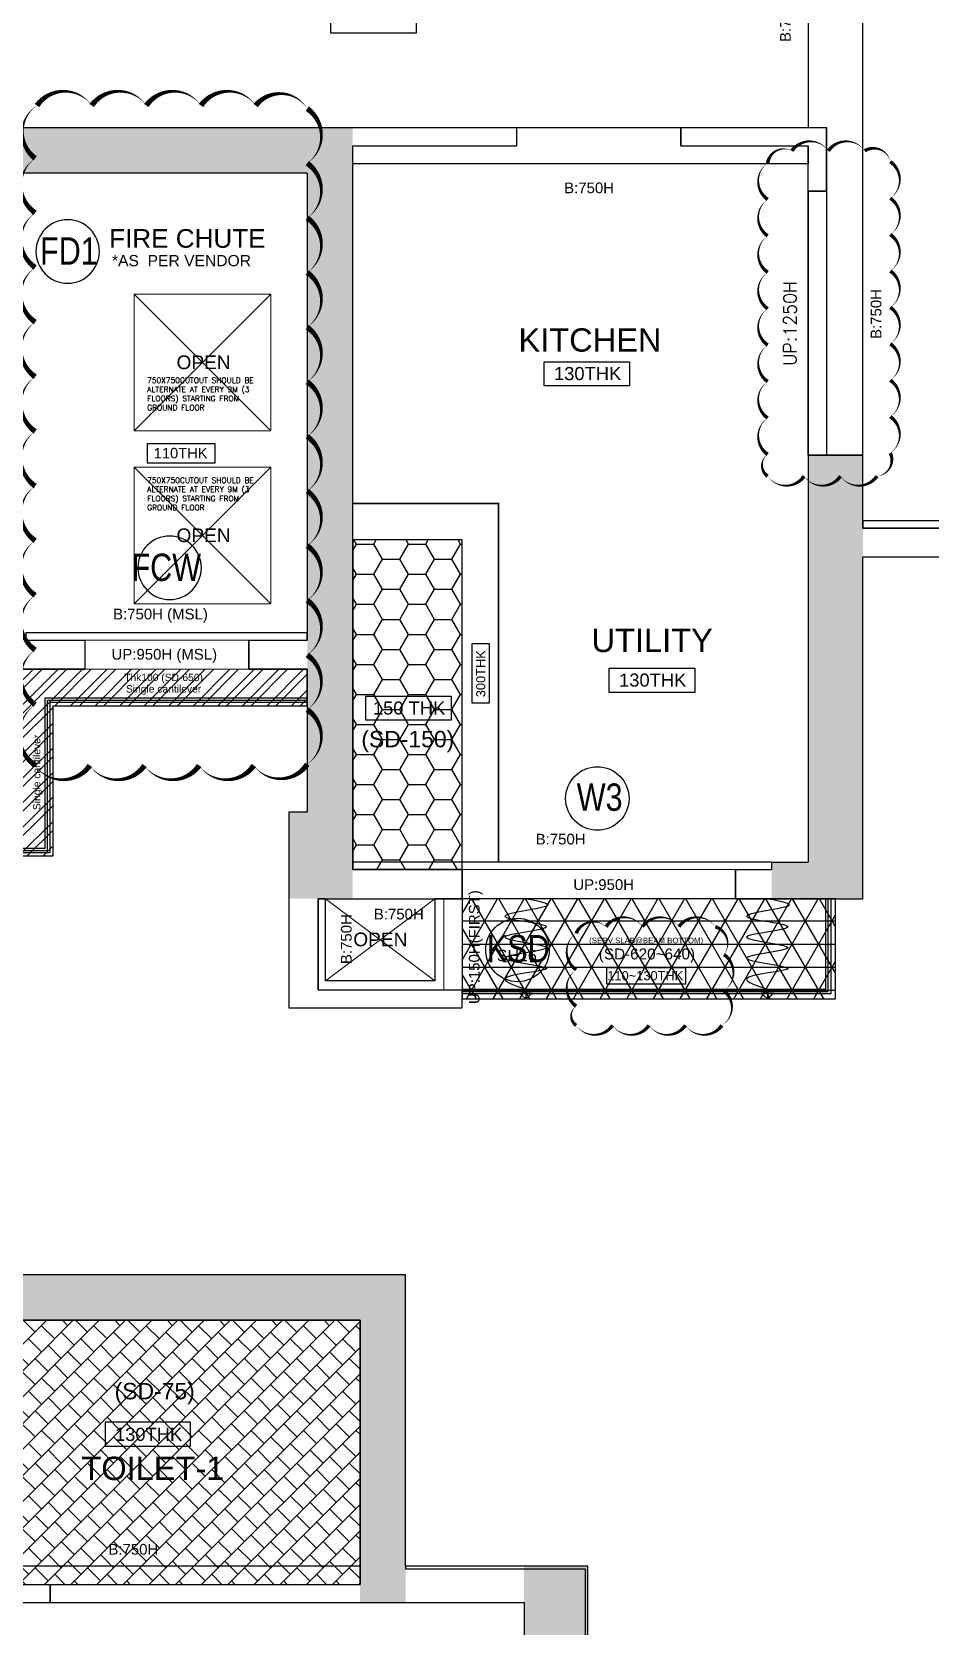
# Model space of a CAD drawing. Header units: millimetres. Extents: x 1124992 to 1258557, y -5767803 to -5695799.
# Drawn here: x 1244196 to 1249125, y -5761888 to -5753134 of the extents above; entities that cross this region are included whole.
import ezdxf
from ezdxf.enums import TextEntityAlignment as Align

# ---------------------------------------------------------------- set-up
doc = ezdxf.new("R2010")
doc.units = ezdxf.units.MM
doc.header["$LTSCALE"] = 1000
doc.header["$MEASUREMENT"] = 0
for name, pattern in [('CONTINOUS', [0]), ('DASHED', [19.05, 12.7, -6.35]), ('HIDDEN', [0.375, 0.25, -0.125]), ('HIDDENX2', [19.05, 12.7, -6.35])]:
    doc.linetypes.add(name, pattern=pattern)
for name, color, linetype in [('2-CHANGE 191024-khan', 4, 'Continuous'), ('2-Changed 191007-isk', 2, 'Continuous'), ('202_WALL', 7, 'Continuous'), ('203_BEAM', 6, 'DASHED'), ('204_역BEAM', 4, 'Continuous'), ('205_BALCONY', 4, 'Continuous'), ('206_OPEN', 5, 'Continuous'), ('210-DRIP MOULD', 5, 'HIDDEN'), ('210-GROOVE(ELEVATION)', 40, 'HIDDEN'), ('210_ROOM NAME', 2, 'Continuous'), ('210_SLAB THK', 2, 'Continuous'), ('216_SLAB DN -150', 81, 'CONTINOUS'), ('216_SLAB DN -620', 181, 'Continuous'), ('216_SLAB DN -650', 211, 'Continuous'), ('216_SLAB DN -75', 11, 'Continuous'), ('216_SLAB SLOPE', 40, 'Continuous'), ('221_BEAM문자', 6, 'Continuous'), ('222_역BEAM문자', 4, 'Continuous'), ('223_발코니문자', 4, 'Continuous'), ('260_Window door symbol', 125, 'Continuous'), ('FOLDED SLAB', 1, 'HIDDEN'), ('T8 - TYPICAL FLOOR CORE$0$a-window-no', 125, 'Continuous'), ('T8(T9 IS SIMILAR) - DIMENSION & TEXTING$0$a-window-no', 125, 'Continuous'), ('T8_TYPICAL COLUMNS$0$A-SHEAR WALL THICKENING', 3, 'Continuous')]:
    doc.layers.add(name, color=color, linetype=linetype)
doc.layers.add('T8_REFUGE COLUMNS$0$COL-HATCH', color=7, linetype='Continuous', lineweight=25, true_color=0xa3a3a3)
doc.styles.add('arial', font='sanss___.ttf')
doc.styles.add('csmD2007Romans', font='romans.shx', dxfattribs={"bigfont": 'whtmtxt.shx'})
doc.styles.add('T8 - TYPICAL FLOOR CORE$0$LODHA STANDERD', font='sanss___.ttf')
doc.styles.add('T8(T9 IS SIMILAR) - DIMENSION & TEXTING$0$LODHA STANDERD', font='sanss___.ttf')

# ---------------------------------------------------------------- blocks, each defined once
blk = doc.blocks.new('T8 - TYPICAL FLOOR CORE$0$WINDOW TAG')
at = {"layer": 'T8 - TYPICAL FLOOR CORE$0$a-window-no'}
blk.add_circle((0, 0), 174.1, dxfattribs=at)
at = {"layer": 'T8 - TYPICAL FLOOR CORE$0$a-window-no', "style": 'T8 - TYPICAL FLOOR CORE$0$LODHA STANDERD'}
blk.add_attdef('WINDOW', text='', height=150, dxfattribs=at).set_placement((11.3, 2.8), align=Align.MIDDLE_CENTER)
blk = doc.blocks.new('T8(T9 IS SIMILAR) - DIMENSION & TEXTING$0$WINDOW TAG')
at = {"layer": 'T8(T9 IS SIMILAR) - DIMENSION & TEXTING$0$a-window-no'}
blk.add_circle((0, 0), 174.1, dxfattribs=at)
at = {"layer": 'T8(T9 IS SIMILAR) - DIMENSION & TEXTING$0$a-window-no', "style": 'T8(T9 IS SIMILAR) - DIMENSION & TEXTING$0$LODHA STANDERD'}
blk.add_attdef('WINDOW', text='', height=150, dxfattribs=at).set_placement((11.3, 2.8), align=Align.MIDDLE_CENTER)
blk = doc.blocks.new('A$C0C2415B0')
at = {"layer": '216_SLAB SLOPE', "color": 6}
for p, q in [((60.2, 0), (42.1, 16.4)), ((42.1, 16.4), (78.3, 16.4)), ((60.2, 0), (78.3, 16.4))]:
    blk.add_line(p, q, dxfattribs=at)
blk.add_lwpolyline([(60.2, 27.5), (60.2, 0)], dxfattribs=at)
blk.add_open_spline([(60.2, 288.5), (103.1, 281.5), (176.1, 264.5), (-111.2, 237.5), (237.8, 207.5), (-119.2, 177.6), (239.9, 147.3), (-119.3, 118.2), (238.3, 85.1), (-59.3, 69.3), (29.1, 38.4), (60.2, 27.5)], degree=3, knots=[61.866951, 61.866951, 61.866951, 61.866951, 206.155281, 412.310563, 618.465844, 824.621125, 1030.776406, 1236.931688, 1443.086969, 1649.24225, 1761.045649, 1761.045649, 1761.045649, 1761.045649], dxfattribs=at)

msp = doc.modelspace()

# ---------------------------------------------------------------- hatches: boundary and pattern name
at = {"layer": '216_SLAB DN -150'}
h = msp.add_hatch(dxfattribs=at)
h.set_pattern_fill('HONEY', color=95, scale=30)
h.set_pattern_definition([(0, (1205400.26, -5775414.915), (142.875, 82.48892), [95.25, -190.5]), (120, (1205400.26, -5775414.915), (-142.875, 82.48892), [95.25, -190.5]), (60, (1205400.26, -5775414.915), (3e-07, 164.97784), [-190.5, 95.25])])
h.paths.add_polyline_path([(1245956.726, -5757734.027), (1246556.726, -5757734.027), (1246556.726, -5755924.027), (1245956.726, -5755924.027)])
at = {"layer": '216_SLAB DN -620'}
h = msp.add_hatch(dxfattribs=at)
h.set_pattern_fill('NET3', color=256, scale=40)
h.set_pattern_definition([(0, (1205400.26, -5775414.92), (0, 127), []), (60, (1205400.26, -5775414.92), (-109.98523, 63.5), []), (120, (1205400.26, -5775414.92), (-109.98523, -63.5), [])])
h.paths.add_polyline_path([(1246556.726, -5758444.027), (1248606.726, -5758444.027), (1248606.726, -5757894.027), (1246556.726, -5757894.027)])
at = {"layer": '216_SLAB DN -650', "linetype": 'Continuous', "lineweight": 0}
h = msp.add_hatch(dxfattribs=at)
h.set_pattern_fill('STEEL', color=227, scale=30)
h.set_pattern_definition([(45, (1205400.26, -5775414.915), (-67.35192, 67.35192), []), (45, (1205400.26, -5775367.29), (-67.35192, 67.35192), [])])
h.paths.add_polyline_path([(1242836.726, -5757459.027), (1242836.726, -5757509.027), (1242536.726, -5757509.027), (1242536.726, -5757659.027), (1244311.726, -5757659.027), (1244311.726, -5756834.027), (1245706.726, -5756834.027), (1245706.726, -5756634.027), (1244111.726, -5756634.027), (1244111.726, -5757459.027)])
at = {"layer": '216_SLAB DN -75'}
h = msp.add_hatch(dxfattribs=at)
h.set_pattern_fill('AR-B88', color=15, scale=0.5, angle=45)
h.set_pattern_definition([(45, (1296585.8, -5646979.68), (-71.84205, 71.84205), []), (135, (1296585.8, -5646979.684), (-107.763073, 35.921024), [101.6, -101.6])])
h.paths.add_polyline_path([(1245996.653, -5761659.027), (1243546.653, -5761659.027), (1243546.653, -5761086.527), (1243546.653, -5760209.027), (1245996.653, -5760209.027)])
at = {"layer": 'T8_REFUGE COLUMNS$0$COL-HATCH', "linetype": 'ByBlock'}
h = msp.add_hatch(color=256, dxfattribs=at)
h.dxf.hatch_style = 1
h.paths.add_polyline_path([(1245706.726, -5753909.027), (1237546.726, -5753909.027), (1237546.726, -5753659.027), (1245706.726, -5753659.027)])
h = msp.add_hatch(color=256, dxfattribs=at)
h.dxf.hatch_style = 1
h.paths.add_polyline_path([(1245706.726, -5757894.027), (1245956.726, -5757894.027), (1245956.726, -5753659.027), (1245706.726, -5753659.027)])
h = msp.add_hatch(color=256, dxfattribs=at)
h.dxf.hatch_style = 1
h.paths.add_polyline_path([(1248456.726, -5757894.027), (1248756.726, -5757894.027), (1248756.726, -5755459.027), (1248456.726, -5755459.027)])
h = msp.add_hatch(color=256, dxfattribs=at)
h.dxf.hatch_style = 1
h.paths.add_polyline_path([(1245996.726, -5760209.027), (1243386.726, -5760209.027), (1243386.726, -5759959.027), (1245996.726, -5759959.027)])
h = msp.add_hatch(color=256, dxfattribs=at)
h.dxf.hatch_style = 1
h.paths.add_polyline_path([(1245996.726, -5761759.027), (1246246.726, -5761759.027), (1246246.726, -5759959.027), (1245996.726, -5759959.027)])
h = msp.add_hatch(color=256, dxfattribs=at)
h.dxf.hatch_style = 1
h.paths.add_polyline_path([(1246896.726, -5762409.028), (1247246.726, -5762409.028), (1247246.726, -5761559.027), (1246896.726, -5761559.027)])
at = {"layer": 'T8_TYPICAL COLUMNS$0$A-SHEAR WALL THICKENING', "linetype": 'ByBlock'}
h = msp.add_hatch(color=31, dxfattribs=at)
h.dxf.hatch_style = 1
h.paths.add_polyline_path([(1245606.726, -5757894.027), (1245706.726, -5757894.027), (1245706.726, -5757419.027), (1245606.726, -5757419.027)])
h = msp.add_hatch(color=31, dxfattribs=at)
h.dxf.hatch_style = 1
h.paths.add_polyline_path([(1248256.726, -5757694.027), (1248456.726, -5757694.027), (1248456.726, -5757894.027), (1248256.726, -5757894.027)])

# ---------------------------------------------------------------- linework, layer by layer
at = {"layer": '2-CHANGE 191024-khan', "linetype": 'ByBlock'}
for points in [[(1244213.755, -5757162.578, 0, 30, 0.52056705), (1244513.755, -5757162.578, 0, 30, 0.52056705), (1244813.755, -5757162.578, 0, 30, 0.52056705), (1245113.755, -5757162.578, 0, 30, 0.52056705), (1245413.755, -5757162.578, 0, 30, 0.52056705), (1245706.726, -5757155.549, 0, 30, 0.52056705), (1245706.726, -5756855.549, 0, 30, 0.52056705), (1245706.726, -5756555.549, 0, 30, 0.52056705), (1245706.726, -5756255.549, 0, 30, 0.52056705), (1245706.726, -5755955.549, 0, 30, 0.52056705), (1245706.726, -5755655.549, 0, 30, 0.52056705), (1245706.726, -5755355.549, 0, 30, 0.52056705), (1245706.726, -5755055.549, 0, 30, 0.52056705), (1245706.726, -5754755.549, 0, 30, 0.52056705), (1245706.726, -5754455.549, 0, 30, 0.52056705), (1245706.726, -5754155.549, 0, 30, 0.52056705), (1245706.726, -5753855.549, 0, 30, 0.52056705), (1245706.726, -5753555.549, 0, 30, 0.52056705), (1245423.963, -5753538.311, 0, 30, 0.52056705), (1245123.963, -5753538.311, 0, 30, 0.52056705), (1244823.963, -5753538.311, 0, 30, 0.52056705), (1244523.963, -5753538.311, 0, 30, 0.52056705), (1244223.963, -5753538.311, 0, 30, 0.52056705), (1244213.755, -5753828.103, 0, 30, 0.52056705), (1244213.755, -5754128.103, 0, 30, 0.52056705), (1244213.755, -5754428.103, 0, 30, 0.52056705), (1244213.755, -5754728.103, 0, 30, 0.52056705), (1244213.755, -5755028.103, 0, 30, 0.52056705), (1244213.755, -5755328.103, 0, 30, 0.52056705), (1244213.755, -5755628.103, 0, 30, 0.52056705), (1244213.755, -5755928.103, 0, 30, 0.52056705), (1244213.755, -5756228.103, 0, 30, 0.52056705), (1244213.755, -5756528.103, 0, 30, 0.52056705), (1244213.755, -5756828.103, 0, 30, 0.52056705)], [(1248233.932, -5755573.875, 0, 20, 0.52056705), (1248433.932, -5755573.875, 0, 20, 0.52056705), (1248633.932, -5755573.875, 0, 20, 0.52056705), (1248833.932, -5755573.875, 0, 20, 0.52056705), (1248907.088, -5755447.03, 0, 20, 0.52056705), (1248907.088, -5755247.03, 0, 20, 0.52056705), (1248907.088, -5755047.03, 0, 20, 0.52056705), (1248907.088, -5754847.03, 0, 20, 0.52056705), (1248907.088, -5754647.03, 0, 20, 0.52056705), (1248907.088, -5754447.03, 0, 20, 0.52056705), (1248907.088, -5754247.03, 0, 20, 0.52056705), (1248907.088, -5754047.03, 0, 20, 0.52056705), (1248907.088, -5753847.03, 0, 20, 0.52056705), (1248766.958, -5753787.16, 0, 20, 0.52056705), (1248566.958, -5753787.16, 0, 20, 0.52056705), (1248366.958, -5753787.16, 0, 20, 0.52056705), (1248233.932, -5753854.134, 0, 20, 0.52056705), (1248233.932, -5754054.134, 0, 20, 0.52056705), (1248233.932, -5754254.134, 0, 20, 0.52056705), (1248233.932, -5754454.134, 0, 20, 0.52056705), (1248233.932, -5754654.134, 0, 20, 0.52056705), (1248233.932, -5754854.134, 0, 20, 0.52056705), (1248233.932, -5755054.134, 0, 20, 0.52056705), (1248233.932, -5755254.134, 0, 20, 0.52056705), (1248233.932, -5755454.134, 0, 20, 0.52056705)], [(1247182.896, -5758589.368, 0, 20, 0.52056705), (1247382.896, -5758589.368, 0, 20, 0.52056705), (1247582.896, -5758589.368, 0, 20, 0.52056705), (1247782.896, -5758589.368, 0, 20, 0.52056705), (1247982.896, -5758589.368, 0, 20, 0.52056705), (1247994.089, -5758400.562, 0, 20, 0.52056705), (1247994.089, -5758200.562, 0, 20, 0.52056705), (1247946.791, -5758047.86, 0, 20, 0.52056705), (1247746.791, -5758047.86, 0, 20, 0.52056705), (1247546.791, -5758047.86, 0, 20, 0.52056705), (1247346.791, -5758047.86, 0, 20, 0.52056705), (1247182.896, -5758083.964, 0, 20, 0.52056705), (1247182.896, -5758283.964, 0, 20, 0.52056705), (1247182.896, -5758483.964, 0, 20, 0.52056705)]]:
    msp.add_lwpolyline(points, format="xyseb", close=True, dxfattribs=at)
at = {"layer": '202_WALL', "linetype": 'ByBlock'}
for p, q in [((1243591.726, -5753659.027), (1246856.726, -5753659.027)), ((1246856.726, -5753759.027), (1246856.726, -5753659.027)), ((1247756.726, -5753759.027), (1247756.726, -5753659.027)), ((1247756.726, -5753659.027), (1248556.726, -5753659.027)), ((1248556.726, -5754009.027), (1248556.726, -5753659.027)), ((1245956.726, -5757734.027), (1245956.726, -5753759.027)), ((1245956.726, -5753759.027), (1246856.726, -5753759.027)), ((1247756.726, -5753759.027), (1248456.726, -5753759.027)), ((1248456.726, -5754009.027), (1248456.726, -5753759.027)), ((1245706.726, -5753909.027), (1237546.726, -5753909.027)), ((1245706.726, -5753909.027), (1245706.726, -5756474.027)), ((1248456.726, -5754009.027), (1248556.726, -5754009.027)), ((1248756.726, -5755459.027), (1248456.726, -5755459.027)), ((1248456.726, -5755459.027), (1248456.726, -5757694.027)), ((1248756.726, -5755859.027), (1248756.726, -5755459.027)), ((1249381.726, -5755859.027), (1248756.726, -5755859.027)), ((1248756.726, -5757894.027), (1248756.726, -5756019.027)), ((1249281.726, -5756019.027), (1248756.726, -5756019.027)), ((1244161.726, -5756474.027), (1244486.726, -5756474.027)), ((1244486.726, -5756474.027), (1244486.726, -5756634.027)), ((1245386.726, -5756474.027), (1245386.726, -5756634.027)), ((1245386.726, -5756474.027), (1245706.726, -5756474.027)), ((1243911.726, -5756634.027), (1244486.726, -5756634.027)), ((1245386.726, -5756634.027), (1245706.726, -5756634.027)), ((1245706.726, -5756634.027), (1245706.726, -5757419.027)), ((1245706.726, -5757419.027), (1245606.726, -5757419.027)), ((1245606.726, -5757419.027), (1245606.726, -5757894.027)), ((1245606.726, -5757509.027), (1245606.726, -5758494.027)), ((1246556.726, -5757734.027), (1245956.726, -5757734.027)), ((1246556.726, -5757894.027), (1246556.726, -5757734.027)), ((1248056.726, -5757734.027), (1248056.726, -5757894.027)), ((1248056.726, -5757734.027), (1248256.726, -5757734.027)), ((1248256.726, -5757694.027), (1248456.726, -5757694.027)), ((1248256.726, -5757734.027), (1248256.726, -5757694.027)), ((1245766.726, -5757894.027), (1246556.726, -5757894.027)), ((1245766.726, -5758394.027), (1245766.726, -5757894.027)), ((1248056.726, -5757894.027), (1248756.726, -5757894.027)), ((1245766.726, -5758394.027), (1246556.726, -5758394.027)), ((1246556.726, -5758494.027), (1246556.726, -5758394.027)), ((1245606.726, -5758494.027), (1246556.726, -5758494.027)), ((1246246.653, -5759959.027), (1243386.653, -5759959.027)), ((1246246.653, -5761559.027), (1246246.653, -5759959.027)), ((1243546.653, -5760209.027), (1245996.653, -5760209.027)), ((1245996.653, -5760209.027), (1245996.653, -5761659.027)), ((1246896.726, -5761559.027), (1246246.653, -5761559.027)), ((1247246.726, -5761559.027), (1246896.726, -5761559.027)), ((1247246.726, -5762309.028), (1247246.726, -5761559.027)), ((1244296.726, -5761659.027), (1244296.726, -5761759.027)), ((1244296.726, -5761659.027), (1245996.653, -5761659.027)), ((1244296.726, -5761759.027), (1246896.726, -5761759.027)), ((1246896.726, -5761759.027), (1246896.726, -5762409.028))]:
    msp.add_line(p, q, dxfattribs=at)
at = {"layer": '203_BEAM'}
for points in [[(1248756.726, -5752434.027), (1248456.726, -5752434.027), (1248456.726, -5753659.027), (1248556.726, -5753659.027), (1248556.726, -5754009.027), (1248456.726, -5754009.027), (1248456.726, -5755459.027), (1248756.726, -5755459.027), (1248756.726, -5752434.027)], [(1247756.726, -5753659.027), (1247756.726, -5753759.027), (1248456.726, -5753759.027), (1248456.726, -5753859.027), (1245956.726, -5753859.027), (1245956.726, -5753759.027), (1246856.726, -5753759.027), (1246856.726, -5753659.027), (1247756.726, -5753659.027)], [(1248756.726, -5755819.027), (1248756.726, -5755859.027), (1249381.726, -5755859.027), (1249381.726, -5756019.027), (1249281.726, -5756019.027), (1249281.726, -5756219.027), (1251881.726, -5756219.027), (1251881.726, -5756019.027), (1251781.726, -5756019.027), (1251781.726, -5755859.027), (1252406.726, -5755859.027), (1252406.726, -5755819.027), (1248756.726, -5755819.027)], [(1242836.726, -5757259.027), (1242836.726, -5757509.027), (1242536.726, -5757509.027), (1242536.726, -5757659.027), (1244311.726, -5757659.027), (1244311.726, -5756834.027), (1245706.726, -5756834.027), (1245706.726, -5756634.027), (1245386.726, -5756634.027), (1245386.726, -5756474.027), (1245706.726, -5756474.027), (1245706.726, -5756434.027), (1244161.726, -5756434.027), (1244161.726, -5756474.027), (1244486.726, -5756474.027), (1244486.726, -5756634.027), (1243911.726, -5756634.027), (1243911.726, -5757259.027), (1242836.726, -5757259.027)], [(1245956.726, -5757694.027), (1245956.726, -5757734.027), (1246556.726, -5757734.027), (1246556.726, -5757894.027), (1246406.726, -5757894.027), (1246406.726, -5757894.027), (1246406.726, -5757894.027), (1246406.726, -5757894.027), (1246406.726, -5757894.027), (1246406.726, -5758344.027), (1245806.726, -5758344.027), (1245806.726, -5757894.027), (1245766.726, -5757894.027), (1245766.726, -5758394.027), (1246556.726, -5758394.027), (1246556.726, -5758444.027), (1248606.726, -5758444.027), (1248606.726, -5757894.027), (1248056.726, -5757894.027), (1248056.726, -5757734.027), (1248256.726, -5757734.027), (1248256.726, -5757694.027), (1245956.726, -5757694.027)]]:
    msp.add_lwpolyline(points, dxfattribs=at)
msp.add_lwpolyline([(1244296.726, -5761759.027), (1244296.726, -5761659.027), (1245996.653, -5761659.027), (1245996.653, -5761559.027), (1243546.653, -5761559.027), (1243546.653, -5761759.027)], close=True, dxfattribs=at)
at = {"layer": '204_역BEAM', "linetype": 'ByBlock'}
msp.add_lwpolyline([(1248556.726, -5754009.027), (1248556.726, -5755459.027), (1248456.726, -5755459.027), (1248456.726, -5754009.027), (1248556.726, -5754009.027)], dxfattribs=at)
at = {"layer": '205_BALCONY', "linetype": 'Continuous', "lineweight": 0}
for points in [[(1245386.726, -5756634.027), (1244486.726, -5756634.027), (1244486.726, -5756474.027), (1245386.726, -5756474.027)], [(1246556.726, -5757734.027), (1248056.726, -5757734.027), (1248056.726, -5757894.027), (1246556.726, -5757894.027)], [(1246456.726, -5757894.027), (1246456.726, -5758394.027), (1246556.726, -5758394.027), (1246556.726, -5757894.027)]]:
    msp.add_lwpolyline(points, close=True, dxfattribs=at)
at = {"layer": '206_OPEN', "lineweight": 0}
for points in [[(1244756.726, -5754574.027), (1245506.726, -5754574.027), (1245506.726, -5755324.027), (1244756.726, -5755324.027), (1244756.726, -5754574.027), (1245506.726, -5755324.027), (1244756.726, -5755324.027), (1245506.726, -5754574.027)], [(1246406.726, -5757894.027), (1245806.726, -5757894.027), (1245806.726, -5758344.027), (1246406.726, -5758344.027), (1246406.726, -5757894.027), (1245806.726, -5758344.027), (1246406.726, -5758344.027), (1245806.726, -5757894.027)]]:
    msp.add_lwpolyline(points, dxfattribs=at)
at = {"layer": '206_OPEN', "linetype": 'HIDDENX2', "lineweight": 0}
msp.add_lwpolyline([(1244756.726, -5755524.027), (1245506.726, -5755524.027), (1245506.726, -5756274.027), (1244756.726, -5756274.027), (1244756.726, -5755524.027), (1245506.726, -5756274.027), (1244756.726, -5756274.027), (1245506.726, -5755524.027)], dxfattribs=at)
at = {"layer": '210-DRIP MOULD', "linetype": 'DASHED', "lineweight": -3}
msp.add_lwpolyline([(1242579.726, -5757616.027), (1244268.726, -5757616.027), (1244268.726, -5756791.027), (1245706.726, -5756791.027), (1245706.726, -5756817.027), (1244294.726, -5756817.027), (1244294.726, -5757642.027), (1242553.726, -5757642.027), (1242553.726, -5757509.027), (1242579.726, -5757509.027)], close=True, dxfattribs=at)
for points in [[(1242566.726, -5757509.027), (1242566.726, -5757629.027), (1244281.726, -5757629.027), (1244281.726, -5756804.027), (1245706.726, -5756804.027)], [(1246556.726, -5758404.027), (1248566.726, -5758404.027), (1248566.726, -5757894.027)], [(1248553.726, -5757894.027), (1248579.726, -5757894.027), (1248579.726, -5758417.027), (1246556.726, -5758417.027), (1246556.726, -5758391.027), (1248553.726, -5758391.027), (1248553.726, -5757894.027)]]:
    msp.add_lwpolyline(points, dxfattribs=at)
at = {"layer": '210-GROOVE(ELEVATION)', "linetype": 'HIDDENX2', "lineweight": -3, "flags": 128}
msp.add_lwpolyline([(1247246.726, -5764804.031), (1247246.726, -5761559.027), (1246246.653, -5761559.027), (1246246.653, -5761574.027), (1247231.726, -5761574.027), (1247231.726, -5764789.031), (1247096.726, -5764789.031), (1247096.726, -5764804.031), (1247246.726, -5764804.031)], dxfattribs=at)
at = {"layer": '210_SLAB THK', "color": 2}
for points in [[(1246304.273, -5753007.95), (1246304.273, -5753140.297), (1245835.586, -5753140.297), (1245835.586, -5753007.95)], [(1247476.443, -5754945.512), (1247476.443, -5755077.859), (1247007.756, -5755077.859), (1247007.756, -5754945.512)], [(1244827.579, -5755395.414), (1244827.579, -5755501.292), (1245202.529, -5755501.292), (1245202.529, -5755395.414)], [(1246705.17, -5756820.106), (1246612.527, -5756820.106), (1246612.527, -5756492.025), (1246705.17, -5756492.025)], [(1247833.517, -5756628.703), (1247833.517, -5756761.051), (1247364.83, -5756761.051), (1247364.83, -5756628.703)], [(1246496.606, -5756782.039), (1246496.606, -5756914.386), (1246027.919, -5756914.386), (1246027.919, -5756782.039)], [(1247782.598, -5758271.353), (1247782.598, -5758363.996), (1247351.701, -5758363.996), (1247351.701, -5758271.353)], [(1245066.843, -5760900.913), (1245066.843, -5760768.566), (1244598.156, -5760768.566), (1244598.156, -5760900.913)]]:
    msp.add_lwpolyline(points, close=True, dxfattribs=at)
at = {"layer": '216_SLAB DN -150'}
msp.add_lwpolyline([(1245956.726, -5757734.027), (1246556.726, -5757734.027), (1246556.726, -5755924.027), (1245956.726, -5755924.027)], close=True, dxfattribs=at)
at = {"layer": '216_SLAB DN -620', "linetype": 'ByBlock'}
msp.add_lwpolyline([(1248606.726, -5757894.027), (1246556.726, -5757894.027), (1246556.726, -5758444.027), (1248606.726, -5758444.027)], close=True, dxfattribs=at)
at = {"layer": '216_SLAB DN -650', "color": 201, "linetype": 'Continuous', "lineweight": 0}
msp.add_lwpolyline([(1242836.726, -5757459.027), (1242836.726, -5757509.027), (1242536.726, -5757509.027), (1242536.726, -5757659.027), (1244311.726, -5757659.027), (1244311.726, -5756834.027), (1245706.726, -5756834.027), (1245706.726, -5756634.027), (1244111.726, -5756634.027), (1244111.726, -5757459.027), (1242836.726, -5757459.027)], dxfattribs=at)
at = {"layer": '216_SLAB DN -75'}
msp.add_lwpolyline([(1245996.653, -5760209.027), (1243546.653, -5760209.027), (1243546.653, -5760209.027), (1243546.653, -5760209.027), (1243546.653, -5761659.027), (1243546.653, -5761659.027), (1243546.653, -5761659.027), (1245996.653, -5761659.027), (1245996.653, -5760209.027)], close=True, dxfattribs=at)
at = {"layer": 'FOLDED SLAB', "linetype": 'HIDDENX2', "const_width": 10}
msp.add_lwpolyline([(1245956.726, -5755724.027), (1246756.726, -5755724.027), (1246756.726, -5757694.027)], dxfattribs=at)

# ---------------------------------------------------------------- block references
at = {"layer": '216_SLAB SLOPE', "xscale": 1.906312773688221, "yscale": 1.906312773688221, "zscale": 1.906312773688221}
for p in [(1246791.996, -5758444.027), (1248117.602, -5758444.027)]:
    msp.add_blockref('A$C0C2415B0', p, dxfattribs=at)
at = {"layer": '260_Window door symbol'}
ref = msp.add_blockref('T8 - TYPICAL FLOOR CORE$0$WINDOW TAG', (1244392.121, -5754339.943, -0.741), dxfattribs=dict(at, xscale=-1))
ref.add_attrib('WINDOW', 'FD1', dxfattribs={"layer": 'T8 - TYPICAL FLOOR CORE$0$a-window-no', "height": 150, "style": 'T8 - TYPICAL FLOOR CORE$0$LODHA STANDERD', "width": 0.8}).set_placement((1244398.881, -5754337.153, -0.741), align=Align.MIDDLE_CENTER)
ref = msp.add_blockref('T8 - TYPICAL FLOOR CORE$0$WINDOW TAG', (1244951.648, -5756076.891), dxfattribs=dict(at, xscale=-1))
ref.add_attrib('WINDOW', 'FCW', dxfattribs={"layer": 'T8 - TYPICAL FLOOR CORE$0$a-window-no', "height": 150, "style": 'T8 - TYPICAL FLOOR CORE$0$LODHA STANDERD', "width": 0.8}).set_placement((1244933.223, -5756074.1), align=Align.MIDDLE_CENTER)
ref = msp.add_blockref('T8(T9 IS SIMILAR) - DIMENSION & TEXTING$0$WINDOW TAG', (1247299.276, -5757343.814), dxfattribs=at)
ref.add_attrib('WINDOW', 'W3', dxfattribs={"layer": 'T8(T9 IS SIMILAR) - DIMENSION & TEXTING$0$a-window-no', "height": 150, "style": 'T8(T9 IS SIMILAR) - DIMENSION & TEXTING$0$LODHA STANDERD', "width": 0.8}).set_placement((1247311.939, -5757336.29), align=Align.MIDDLE_CENTER)
ref = msp.add_blockref('T8(T9 IS SIMILAR) - DIMENSION & TEXTING$0$WINDOW TAG', (1246860.91, -5758175.615), dxfattribs=at)
ref.add_attrib('WINDOW', 'KSD', dxfattribs={"layer": 'T8(T9 IS SIMILAR) - DIMENSION & TEXTING$0$a-window-no', "height": 150, "style": 'T8(T9 IS SIMILAR) - DIMENSION & TEXTING$0$LODHA STANDERD', "width": 0.8}).set_placement((1246865.343, -5758168.092), align=Align.MIDDLE_CENTER)

# ---------------------------------------------------------------- texts
at = {"layer": '2-Changed 191007-isk', "linetype": 'ByBlock', "char_height": 30, "width": 636.20542, "attachment_point": 1, "style": 'csmD2007Romans'}
for insert in [(1244828.516, -5755032.204), (1244828.516, -5755581.257)]:
    msp.add_mtext('750X750CUTOUT SHOULD BE ALTERNATE AT EVERY 9M (3 FLOORS) STARTING FROM GROUND FLOOR', dxfattribs=dict(at, insert=insert))
at = {"layer": '206_OPEN', "linetype": 'Continuous', "lineweight": 0, "style": 'arial'}
for p in [(1244989.602, -5754985.96), (1244989.602, -5755935.96), (1245959.753, -5758154.815)]:
    msp.add_text('OPEN', height=75, dxfattribs=at).set_placement(p)
at = {"layer": '210_ROOM NAME', "style": 'arial'}
for s, height, p in [('FIRE CHUTE ', 102.4, (1244619.98, -5754319.423)), ('*AS  PER VENDOR', 61.44, (1244635.329, -5754420.66)), ('KITCHEN', 128, (1246866.365, -5754890.01)), ('UTILITY', 128, (1247267.311, -5756539.287)), ('TOILET-1', 128, (1244467.57, -5761086.001))]:
    msp.add_text(s, height=height, dxfattribs=at).set_placement(p)
at = {"layer": '210_ROOM NAME', "insert": (1246966.8, -5758238.327, 0), "char_height": 62.72, "width": 1714.6891, "attachment_point": 9, "style": 'arial'}
msp.add_mtext('SH16', dxfattribs=at)
at = {"layer": '210_SLAB THK', "color": 2, "line_spacing_factor": 0.94556, "style": 'arial'}
for s, insert, char_height, width, attachment_point in [('130THK', (1247245.767, -5754974.202), 72, 531.9, 2), ('110THK', (1245012.121, -5755418.366), 57.6, 425.52, 2), ('130THK', (1247602.84, -5756657.393), 72, 531.9, 2), ('150 THK', (1246265.929, -5756810.728), 72, 531.9, 2), ('110~130THK', (1247562.372, -5758291.436), 50.4, 372.33, 2), ('130THK', (1244836.167, -5760872.224), 72, 531.9, 8)]:
    msp.add_mtext(s, dxfattribs=dict(at, insert=insert, char_height=char_height, width=width, attachment_point=attachment_point))
at = {"layer": '210_SLAB THK', "color": 2, "insert": (1246685.087, -5756658.632), "char_height": 50.4, "width": 372.33, "attachment_point": 8, "rotation": 90, "line_spacing_factor": 0.94556, "style": 'arial'}
msp.add_mtext('300THK', dxfattribs=at)
at = {"layer": '216_SLAB DN -650', "color": 201, "linetype": 'Continuous', "lineweight": 0, "insert": (1244918.505, -5756711.161), "char_height": 40.32, "attachment_point": 8, "line_spacing_factor": 0.96736, "style": 'arial'}
msp.add_mtext('{\\C6;Thk100 (SD-650)}', dxfattribs=at)
at = {"layer": '216_SLAB DN -650', "color": 201, "linetype": 'Continuous', "lineweight": 0, "insert": (1244918.505, -5756773.873), "char_height": 40.32, "width": 857.67111, "attachment_point": 8, "line_spacing_factor": 0.96736, "style": 'arial'}
msp.add_mtext('{\\C6;Single cantilever }', dxfattribs=at)
at = {"layer": '216_SLAB DN -650', "color": 201, "linetype": 'Continuous', "lineweight": 0, "insert": (1244254.468, -5757200.355), "char_height": 40.32, "width": 857.67111, "attachment_point": 8, "rotation": 90, "line_spacing_factor": 0.96736, "style": 'arial'}
msp.add_mtext('{\\C6;Single cantilever }', dxfattribs=at)
at = {"layer": '216_SLAB SLOPE', "line_spacing_factor": 0.96736, "style": 'arial'}
for s, insert, char_height, attachment_point in [('{\\C6;(SD-150)}', (1246258.881, -5756972.501), 90, 2), ('{\\C6;(SERV.SLAB@BEAM BOTTOM)}', (1247566.871, -5758107.639), 30.6, 2), ('{\\C6;(SD-620~640)}', (1247571.382, -5758167.204), 60, 2), ('{\\C6;(SD-75)}', (1244869.829, -5760670.019), 90, 8)]:
    msp.add_mtext(s, dxfattribs=dict(at, insert=insert, char_height=char_height, attachment_point=attachment_point))
at = {"layer": '221_BEAM문자', "linetype": 'Continuous', "lineweight": 0, "style": 'arial'}
for p in [(1248331.085, -5753052.514), (1248828.706, -5754683.066), (1245921.369, -5758116.006)]:
    msp.add_text('B:750H', height=58.8, rotation=90, dxfattribs=at).set_placement(p, align=Align.MIDDLE)
for s, p in [('B:750H', (1247253.885, -5753990.616)), ('B:750H (MSL)', (1244901.419, -5756337.983)), ('B:750H', (1247097.734, -5757566.712)), ('B:750H', (1246209.433, -5757978.64, -0.49)), ('B:750H', (1244752.584, -5761466.537))]:
    msp.add_text(s, height=58.8, dxfattribs=at).set_placement(p, align=Align.MIDDLE)
at = {"layer": '222_역BEAM문자', "linetype": 'ByBlock', "style": 'csmD2007Romans'}
msp.add_text('UP:1250H', height=70, rotation=90, dxfattribs=at).set_placement((1248356.726, -5754734.027), align=Align.MIDDLE)
at = {"layer": '223_발코니문자', "linetype": 'Continuous', "lineweight": 0, "style": 'arial'}
for s, p in [('UP:950H (MSL)', (1244922.518, -5756558.985)), ('UP:950H', (1247333.876, -5757816.402))]:
    msp.add_text(s, height=58.8, dxfattribs=at).set_placement(p, align=Align.MIDDLE)
msp.add_text('UP:150H(FIRST)', height=58.8, rotation=90, dxfattribs=at).set_placement((1246630.702, -5758159.769), align=Align.MIDDLE)

doc.saveas('drawing.dxf')
